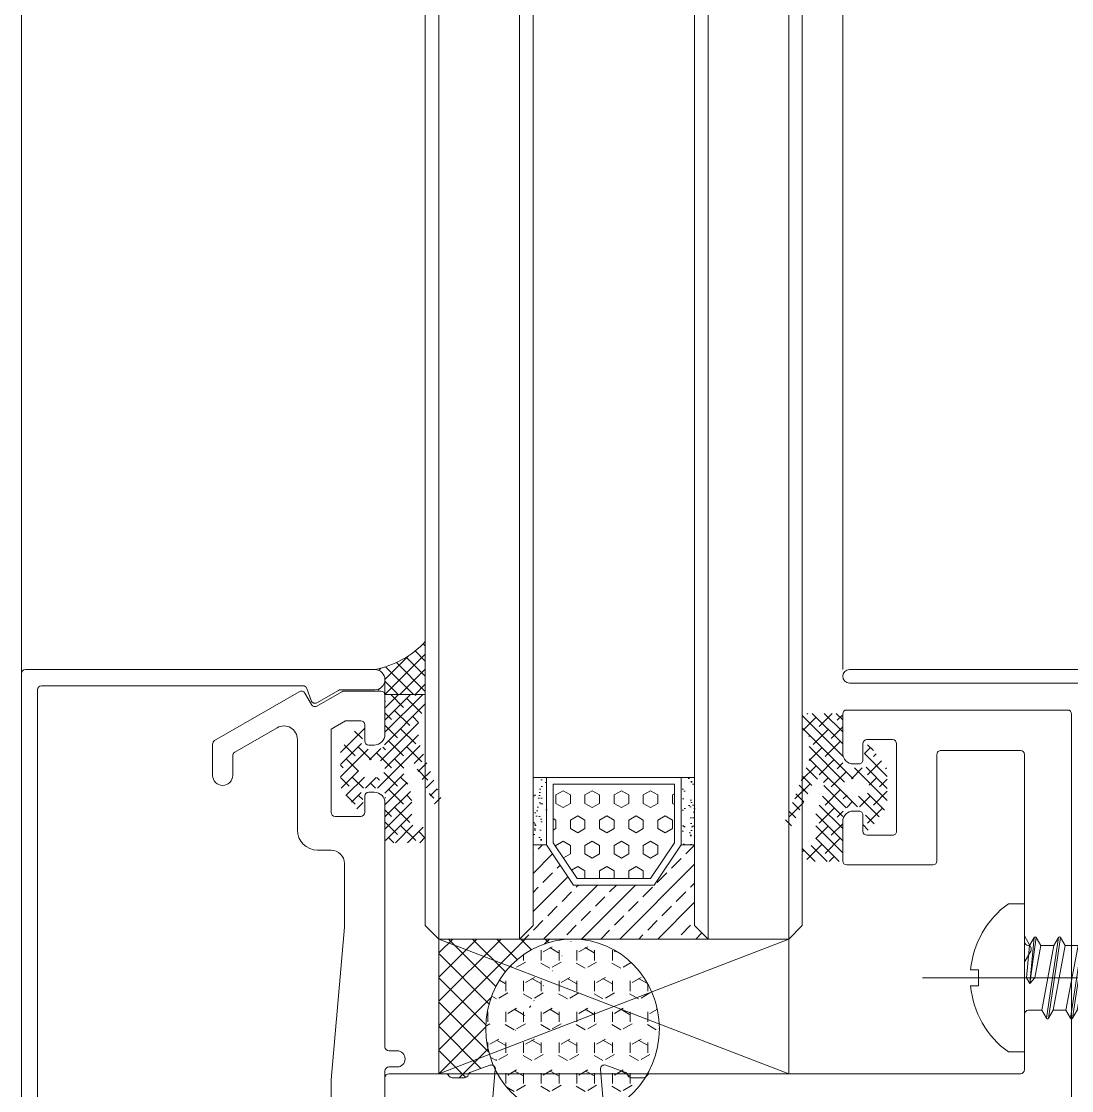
# Model space of a CAD drawing. Extents: x -280168 to 205214, y -148835 to -64913.
# Drawn here: x 51558.2 to 51636.2, y -81602.3 to -81522.9 of the extents above; entities that cross this region are included whole.
import ezdxf

# ---------------------------------------------------------------- set-up
doc = ezdxf.new("R2010")
doc.units = 0
doc.header["$LTSCALE"] = 1000
doc.header["$MEASUREMENT"] = 0
doc.linetypes.add('CENTER', pattern=[50.800000000000004, 31.75, -6.35, 6.35, -6.35])
doc.linetypes.add('DASHED', pattern=[19.049999999999997, 12.7, -6.35])
for name, color, linetype, lineweight in [('GL1_glass', 122, 'Continuous', 13), ('GL2_hidden', 140, 'DASHED', 13), ('PJ1_accessories', 4, 'Continuous', 13), ('XC1_alum.extrusion', 3, 'Continuous', 20), ('螺钉线层', 4, 'Continuous', 9)]:
    doc.layers.add(name, color=color, linetype=linetype, lineweight=lineweight)

# ---------------------------------------------------------------- blocks, each defined once
blk = doc.blocks.new('PT-C-PTZGLSI-ST5.5LST')
at = {"layer": '螺钉线层'}
for p, q in [((-1.200000000000273, 5.499999999999773), (-2.273736754432321e-13, 5.499999999999773)), ((-2.273736754432321e-13, 5.499999999999773), (2.273736754432321e-13, -5.499999999999773)), ((-3.999999999999773, 0.5899999999996908), (-3.425020350683099, 0.5899999999999181)), ((-3.425020350683099, 0.5899999999999181), (-3.425020350683326, -0.5899999999999181)), ((-3.425020350683326, -0.5899999999999181), (-3.999999999999773, -0.5900000000001455)), ((-1.200000000000273, -5.499999999999773), (2.273736754432321e-13, -5.499999999999773))]:
    blk.add_line(p, q, dxfattribs=at)
for centre, radius, start, end in [((2.793114455093246, -0.03050315157952355), 6.821394883827407, 125.8299052604258, 174.7809172056982), ((2.793114455092791, 0.03050315157975092), 6.82139488382751, 185.2190827943148, 234.1700947395742)]:
    blk.add_arc(centre, radius, start, end, dxfattribs=at)
blk = doc.blocks.new('PT-C-PTZGLSI-ST5.5LW')
at = {"layer": '螺钉线层'}
for p, q in [((-1.405218154287923, 2.400000000000546), (-0.4500000000002728, 2.400000000000546)), ((-0.1026090771724739, 3.00169872976312), (-0.4500000000002728, 2.400000000000546)), ((0.4499999999998181, -2.400000000000318), (-0.4499999999993634, 2.400000000000546)), ((0.04739092133922895, 3.00169872976312), (0.3947818457113499, 2.400000000000773)), ((0.3947818457113499, 2.400000000000773), (1.294781845711896, -2.400000000000318)), ((-0.5052181542882863, -2.400000000000318), (0.4499999999993634, -2.400000000000318)), ((0.7973909228271623, -3.001698729762893), (0.4499999999998181, -2.400000000000318)), ((0.9473909213388652, -3.001698729762893), (1.294781845711896, -2.400000000000546))]:
    blk.add_line(p, q, dxfattribs=at)
at = {"layer": '螺钉线层', "color": 6, "linetype": 'Continuous'}
for p, q in [((-0.1026090771724739, 3.00169872976312), (0.7973909228271623, -3.001698729762893)), ((0.9473909213388652, -3.001698729762893), (0.04739092133922895, 3.00169872976312))]:
    blk.add_line(p, q, dxfattribs=at)
at = {"layer": '螺钉线层'}
for centre, start, end in [((-0.02760907717265582, 2.958397459670095), 29.99999994500553, 150.0000000549945), ((0.8723909228269804, -2.958397459669868), 209.9999999450055, 330.0000000549945)]:
    blk.add_arc(centre, 0.0866025403304984, start, end, dxfattribs=at)
blk = doc.blocks.new('PT-C-PTZZZGLD-ST5.5LWW')
at = {"layer": '螺钉线层'}
for p, q in [((-9.077609077118268, 2.400000000001228), (-8.122390922830618, 2.400000000001228)), ((-7.775000000002819, 3.001698729763802), (-8.122390922830618, 2.400000000001228)), ((-7.781195788371406, 0.5802926162211861), (-8.122390922830618, 2.400000000001228)), ((-7.625000001491117, 3.001698729763802), (-7.277609077118996, 2.400000000001455)), ((-7.277609077118996, 2.400000000001455), (-7.025729293534823, 1.056641154221779)), ((-6.322390922830891, 2.400000000001455), (-7.277609077118996, 2.400000000001455)), ((-5.975000000003092, 3.00169872976403), (-6.322390922830891, 2.400000000001455)), ((-6.030801689203145, 0.8448574206547619), (-6.322390922829982, 2.400000000001455)), ((-5.825000001491389, 3.00169872976403), (-5.477609077119268, 2.400000000001683)), ((-2.400000000001, 2.400000000001), (-5.477609077118814, 2.400000000001228)), ((-5.477609077119268, 2.400000000001683), (-5.192368380412063, 0.8787162842290854)), ((0, 0), (-2.400000000001, 2.400000000001)), ((-5.659590567578562, 0.7658401364453766), (-7.245213808028893, 1.10336138767093)), ((-5.467568495482283, 0.779076674898306), (-5.192368380412063, 0.8787162842293128)), ((-0.6600000000030377, 1.13686837721616e-12), (-5.192368380411608, 0.8787162842293128)), ((-7.384953796006357, -1.532998009728544), (-7.781195788371406, 0.5802926162211861)), ((-2.728484105318785e-12, 1.13686837721616e-12), (-2.400000000004184, -2.399999999999409)), ((-7.384953796006357, -1.532998009728544), (-7.222390922830982, -2.399999999999864)), ((-6.759958729222944, -1.861309906001679), (-5.618481218049055, -1.354185092160378)), ((-5.4223909228308, -2.399999999999409), (-5.61848121805042, -1.354185092160833)), ((-6.500247595126893, -1.745927903954453), (-6.37760907711845, -2.399999999999636)), ((-8.177609077118632, -2.399999999999636), (-7.222390922830982, -2.399999999999636)), ((-6.875000000003183, -3.001698729762211), (-7.222390922830527, -2.399999999999636)), ((-6.72500000149148, -3.001698729762211), (-6.37760907711845, -2.399999999999864)), ((-6.377609077118905, -2.399999999999409), (-5.422390922831255, -2.399999999999409)), ((-2.400000000004184, -2.399999999999409), (-5.775557948085407, -2.399999999999409))]:
    blk.add_line(p, q, dxfattribs=at)
at = {"layer": '螺钉线层', "color": 6, "linetype": 'Continuous'}
for p, q in [((-7.775000000002819, 3.001698729763802), (-7.488074458690789, 1.087778656669343)), ((-7.341887387042334, 1.113212562718218), (-7.625000001491117, 3.001698729763802)), ((-5.975000000003092, 3.00169872976403), (-5.639255640594911, 0.7621355805156327)), ((-5.490675476960405, 0.7716065061770223), (-5.825000001491389, 3.00169872976403)), ((-7.041808884483544, -1.889009803855288), (-6.875000000003183, -3.001698729762211)), ((-6.72500000149148, -3.001698729762211), (-6.890603995454967, -1.897046955707765))]:
    blk.add_line(p, q, dxfattribs=at)
at = {"layer": '螺钉线层'}
for centre, radius, start, end in [((-7.700000000003001, 2.958397459670778), 0.0866025403304984, 29.99999994500553, 150.0000000549945), ((-5.900000000003274, 2.958397459671005), 0.0866025403304984, 29.99999994500553, 150.0000000549945), ((0.1251724137923702, 2.400000000001), 2.52517241379369, 180, 251.8842237427178), ((-7.338903304250834, 0.663222456993708), 0.45, 77.98317710944669, 190.6196552761552), ((-5.586720959406193, 1.108170415860968), 0.35, 257.9831771094467, 289.9034160734104), ((-6.942661311885786, -1.450068168956022), 0.45, 190.6196552761552, 293.9541673023247), ((-6.800000000003365, -2.958397459669186), 0.0866025403304984, 209.9999999450055, 330.0000000549945)]:
    blk.add_arc(centre, radius, start, end, dxfattribs=at)
blk = doc.blocks.new('ST5.5x22自攻自钻')
at = {"layer": '螺钉线层'}
for p, q in [((-8.317814394898505, 4.502466129012646), (-8.340205317789696, 4.502466129012646)), ((-8.500400737180371, 2.1024661290121), (-8.246584084110054, 2.525605981673607)), ((-8.246584084110054, 2.525605981673607), (-7.867814394899597, 2.102466129013237)), ((-8.262596240610947, -0.2975338709879907), (-8.500400737180371, 2.1024661290121)), ((-7.867814394899597, 2.102466129013692), (-7.417814394898869, -0.2975338709879907)), ((-8.262596240610947, -0.2975338709879907), (-8.340205317789696, -0.2975338709879907)), ((-7.915205317783602, -0.8992326007505653), (-8.262596240610947, -0.2975338709879907)), ((-7.765205319271899, -0.8992326007505653), (-7.417814394898869, -0.297533870988218))]:
    blk.add_line(p, q, dxfattribs=at)
at = {"layer": '螺钉线层', "color": 6, "linetype": 'Continuous'}
for p, q in [((-8.246584084110054, 2.525605981673607), (-7.915205317783602, -0.8992326007505653)), ((-7.765205319271899, -0.8992326007505653), (-8.246584084110054, 2.525605981673607))]:
    blk.add_line(p, q, dxfattribs=at)
at = {"layer": '螺钉线层', "color": 46, "linetype": 'CENTER'}
blk.add_line((-16.21191307588288, 2.102466129012782), (15.59335668953554, 2.102466129012328), dxfattribs=at)
at = {"layer": '螺钉线层'}
for centre, radius, start, end in [((-8.340205317789696, 4.802466129012601), 0.3, 180, 270), ((-8.340205317789696, -0.5975338709888547), 0.3, 90, 180), ((-7.840205317783784, -0.8559313306575405), 0.0866025403304984, 209.9999999450055, 330.0000000549945)]:
    blk.add_arc(centre, radius, start, end, dxfattribs=at)
for name, p in [('PT-C-PTZGLSI-ST5.5LST', (-8.640205317790333, 2.102466129012555)), ('PT-C-PTZGLSI-ST5.5LW', (-6.912596240611038, 2.1024661290121)), ('PT-C-PTZGLSI-ST5.5LW', (-5.112596240610856, 2.102466129011873)), ('PT-C-PTZGLSI-ST5.5LW', (-3.312596240611128, 2.1024661290121)), ('PT-C-PTZGLSI-ST5.5LW', (-1.512596240610947, 2.1024661290121)), ('PT-C-PTZGLSI-ST5.5LW', (0.2874037593883259, 2.102466129012328)), ('PT-C-PTZGLSI-ST5.5LW', (2.087403759388508, 2.102466129012328)), ('PT-C-PTZGLSI-ST5.5LW', (3.887403759388235, 2.102466129012555)), ('PT-C-PTZZZGLD-ST5.5LWW', (13.35979468221558, 2.10246612901301))]:
    blk.add_blockref(name, p, dxfattribs=at)

msp = doc.modelspace()

# ---------------------------------------------------------------- hatches: boundary and pattern name
at = {"layer": 'PJ1_accessories'}
h = msp.add_hatch(dxfattribs=at)
h.set_pattern_fill('ANSI37', color=252, scale=0.5, angle=90, style=0)
h.set_pattern_definition([(225, (-274346.529663741, 824954.7263686394), (-0.5612660075668221, 0.561266007566822), []), (135, (-274346.529663741, 824954.7263686394), (0.561266007566822, 0.5612660075668221), [])])
h.paths.add_polyline_path([(51585.200022538, -81572.87806562934), (51588.20002253824, -81572.87806563039), (51588.200022538, -81568.94677897316, -0.167695388434465), (51584.19371948338, -81571.07321901986, -1.191571564204412), (51584.45002253765, -81572.52806563047), (51585.200022538, -81572.59806563047)])
h = msp.add_hatch(dxfattribs=at)
h.set_pattern_fill('ANSI38', color=256, scale=0.4, angle=270, style=0)
h.set_pattern_definition([(44.99999999999999, (53769.01779401656, -90325.3274279901), (0.4490128060534577, -0.4490128060534577), []), (315, (53769.01779401656, -90325.3274279901), (0.4490128060534576, -1.347038418160373), [1.5875, -0.9525000000000001])])
edge = h.paths.add_edge_path(flags=16)
edge.add_arc((51583.86065277025, -81578.37784618273), 0.6499999999941792, 90, 270, ccw=False)
edge.add_line((51583.86065277025, -81577.72784618271), (51584.54976728842, -81577.72784618271))
edge.add_arc((51584.54976728842, -81578.37784618273), 0.6499999999941792, -90, 90, ccw=False)
edge.add_line((51584.54976728842, -81579.02784618275), (51583.86065277025, -81579.02784618275))
edge = h.paths.add_edge_path()
edge.add_arc((51589.200022538, -81580.97784618271), 0.2999999999961926, 206.6153265870238, 381.6153265872714)
edge.add_line((51589.47892593183, -81580.86733420641), (51587.700022538, -81576.37784618262))
edge.add_line((51587.700022538, -81576.37784618262), (51587.700022538, -81574.70211025147))
edge.add_arc((51588.00002253799, -81574.70211025135), 0.2999999999997213, 135.0000000005528, 180.0000000006948, ccw=False)
edge.add_line((51587.78789050363, -81574.48997821711), (51588.11215457237, -81574.16571414826))
edge.add_arc((51587.90002253802, -81573.95358211402), 0.2999999999983018, 315.0000000005988, 360.0000000010423)
edge.add_line((51588.200022538, -81573.9535821139), (51588.200022538, -81573.17784618266))
edge.add_arc((51587.90002253802, -81573.17784618266), 0.2999999999951797, 1.389603423659499e-09, 90.00000000078165)
edge.add_line((51587.90002253802, -81572.87784618262), (51585.50002253799, -81572.87784618262))
edge.add_arc((51585.50002253799, -81573.17784618266), 0.2999999999942702, 89.99999999904463, 179.9999999989578)
edge.add_line((51585.200022538, -81573.17784618266), (51585.200022538, -81576.42784618266))
edge.add_arc((51584.700022538, -81576.42784618266), 0.5000000000013642, 270.0000000001563, 359.99999999979156, ccw=False)
edge.add_line((51584.700022538, -81576.92784618266), (51583.60105703158, -81576.92784618266))
edge.add_arc((51583.60105703158, -81576.72784618271), 0.1999999999771288, 135.0000000025793, 270.0000000031266, ccw=False)
edge.add_line((51583.45963567535, -81576.58642482647), (51583.61215457237, -81575.71043910313))
edge.add_arc((51583.40002253802, -81575.49830706877), 0.3000000000010796, 314.9999999997544, 494.9999999997544)
edge.add_line((51583.18789050366, -81575.28617503442), (51582.04646914742, -81576.75713550457))
edge.add_arc((51582.40002253802, -81577.11068889516), 0.5000000000025595, 134.9999999999171, 180)
edge.add_line((51581.90002253802, -81577.11068889516), (51581.90002253802, -81579.64500347018))
edge.add_arc((51582.40002253802, -81579.64500347018), 0.5000000000026927, 180, 225.0000000000738)
edge.add_line((51582.04646914742, -81579.99855686078), (51583.18789050366, -81581.46951733093))
edge.add_arc((51583.40002253802, -81581.25738529657), 0.3000000000010796, 225.0000000002456, 405.0000000002456)
edge.add_line((51583.61215457237, -81581.04525326221), (51583.45963567535, -81580.169267539))
edge.add_arc((51583.60105703158, -81580.02784618264), 0.200000000006343, 90.00000000042343, 225.0000000008061, ccw=False)
edge.add_line((51583.60105703158, -81579.82784618268), (51584.700022538, -81579.82784618268))
edge.add_arc((51584.700022538, -81580.32784618268), 0.4999999999995453, 0, 89.99999999963518, ccw=False)
edge.add_line((51585.200022538, -81580.32784618268), (51585.200022538, -81583.57784618268))
edge.add_arc((51585.50002253799, -81583.57784618268), 0.2999999999933607, 180.0000000010422, 270.000000001129)
edge.add_line((51585.50002253799, -81583.87784618262), (51587.90002253802, -81583.87784618262))
edge.add_arc((51587.90002253802, -81583.57784618268), 0.2999999999938154, 269.9999999989578, 359.9999999989578)
edge.add_line((51588.200022538, -81583.57784618268), (51588.200022538, -81582.97784618271))
edge.add_arc((51587.90002253796, -81582.97784618271), 0.3000000000229193, 359.9999999954838, 449.9999999954838)
edge.add_line((51587.90002253802, -81582.67784618266), (51587.50002253799, -81582.67784618266))
edge.add_arc((51587.50002253799, -81582.37784618262), 0.2999999999938154, 180.0000000010422, 270.00000000104217, ccw=False)
edge.add_line((51587.200022538, -81582.37784618262), (51587.200022538, -81580.4307442769))
edge.add_arc((51586.90002253802, -81580.4307442769), 0.2999999999710019, 2.084421038262656e-09, 20.00000000200768)
edge.add_line((51587.18193032422, -81580.32813823392), (51586.61811475175, -81578.77906767983))
edge.add_arc((51586.90002253813, -81578.67646163685), 0.3000000001273165, 179.9999999944416, 199.9999999948236, ccw=False)
edge.add_line((51586.60002253803, -81578.67646163685), (51586.60002253803, -81578.14998753899))
edge.add_arc((51587.00002253799, -81578.14998753899), 0.3999999999998659, 26.61532658918378, 180.0000000005211, ccw=False)
edge.add_line((51587.3576363098, -81577.97078823595), (51588.93181220912, -81581.11224565987))
h = msp.add_hatch(dxfattribs=at)
h.set_pattern_fill('ANSI38', color=256, scale=0.4, angle=90, style=0)
h.set_pattern_definition([(135, (52179.38225105898, -90326.727537714), (-0.4490128060534577, -0.4490128060534576), []), (225, (52179.38225105898, -90326.727537714), (-0.4490128060534578, -1.347038418160373), [1.5875, -0.9525000000000001])])
edge = h.paths.add_edge_path(flags=16)
edge.add_arc((51620.53939230576, -81579.77795590664), 0.6499999999941792, -90, 90, ccw=False)
edge.add_line((51620.53939230576, -81580.42795590666), (51619.85027778758, -81580.42795590666))
edge.add_arc((51619.85027778758, -81579.77795590664), 0.6499999999941792, 90, 270, ccw=False)
edge.add_line((51619.85027778758, -81579.12795590662), (51620.53939230576, -81579.12795590662))
edge = h.paths.add_edge_path()
edge.add_arc((51615.200022538, -81582.37795590662), 0.2999999999961926, 158.3846734127286, 333.3846734129762)
edge.add_line((51615.46823286689, -81582.51235538378), (51617.04240876615, -81579.37089795986))
edge.add_arc((51617.40002253802, -81579.5500972629), 0.3999999999998659, -5.210836206970271e-10, 153.3846734108162, ccw=False)
edge.add_line((51617.80002253798, -81579.5500972629), (51617.80002253798, -81580.07657136075))
edge.add_arc((51617.50002253788, -81580.07657136075), 0.3000000001273165, -19.99999999482361, 5.558376869885251e-09, ccw=False)
edge.add_line((51617.78193032426, -81580.17917740374), (51617.21811475178, -81581.72824795783))
edge.add_arc((51617.50002253799, -81581.83085400081), 0.2999999999710019, 159.9999999979923, 179.9999999979156)
edge.add_line((51617.200022538, -81581.83085400081), (51617.200022538, -81583.77795590652))
edge.add_arc((51616.90002253802, -81583.77795590652), 0.2999999999938154, 269.9999999989578, 359.9999999989578, ccw=False)
edge.add_line((51616.90002253802, -81584.07795590657), (51616.50002253799, -81584.07795590657))
edge.add_arc((51616.50002253805, -81584.37795590662), 0.3000000000229193, 90.00000000451622, 180.0000000045162)
edge.add_line((51616.200022538, -81584.37795590662), (51616.200022538, -81584.9779559066))
edge.add_arc((51616.50002253799, -81584.9779559066), 0.2999999999938154, 180.0000000010422, 270.0000000010422)
edge.add_line((51616.50002253799, -81585.27795590652), (51618.90002253802, -81585.27795590652))
edge.add_arc((51618.90002253802, -81584.9779559066), 0.2999999999933607, 269.999999998871, 359.9999999989578)
edge.add_line((51619.200022538, -81584.9779559066), (51619.200022538, -81581.7279559066))
edge.add_arc((51619.700022538, -81581.7279559066), 0.4999999999995453, 90.00000000036482, 180, ccw=False)
edge.add_line((51619.700022538, -81581.2279559066), (51620.79898804442, -81581.2279559066))
edge.add_arc((51620.79898804442, -81581.42795590655), 0.200000000006343, -45.00000000080598, 89.99999999957657, ccw=False)
edge.add_line((51620.94040940066, -81581.5693772629), (51620.78789050363, -81582.44536298612))
edge.add_arc((51621.00002253799, -81582.65749502048), 0.3000000000010796, 134.9999999997544, 314.9999999997544)
edge.add_line((51621.21215457235, -81582.86962705484), (51622.35357592859, -81581.39866658469))
edge.add_arc((51622.00002253799, -81581.0451131941), 0.5000000000026926, 314.9999999999263, 360)
edge.add_line((51622.50002253799, -81581.0451131941), (51622.50002253799, -81578.51079861907))
edge.add_arc((51622.00002253799, -81578.51079861907), 0.5000000000025595, 0, 45.00000000008289)
edge.add_line((51622.35357592859, -81578.15724522847), (51621.21215457235, -81576.68628475833))
edge.add_arc((51621.00002253799, -81576.89841679268), 0.3000000000010796, 45.00000000024564, 225.0000000002456)
edge.add_line((51620.78789050363, -81577.11054882704), (51620.94040940066, -81577.98653455038))
edge.add_arc((51620.79898804442, -81578.12795590662), 0.1999999999771288, -90.00000000312662, 44.99999999742067, ccw=False)
edge.add_line((51620.79898804442, -81578.32795590657), (51619.700022538, -81578.32795590657))
edge.add_arc((51619.700022538, -81577.82795590657), 0.5000000000013642, 180.0000000002084, 269.9999999998437, ccw=False)
edge.add_line((51619.200022538, -81577.82795590657), (51619.200022538, -81574.57795590657))
edge.add_arc((51618.90002253802, -81574.57795590657), 0.2999999999942702, 1.042204158021965e-09, 90.00000000095535)
edge.add_line((51618.90002253802, -81574.27795590652), (51616.50002253799, -81574.27795590652))
edge.add_arc((51616.50002253799, -81574.57795590657), 0.2999999999951797, 89.99999999921835, 179.9999999986104)
edge.add_line((51616.200022538, -81574.57795590657), (51616.200022538, -81575.35369183781))
edge.add_arc((51616.50002253799, -81575.35369183792), 0.2999999999983019, 179.9999999989577, 224.9999999994012)
edge.add_line((51616.28789050363, -81575.56582387217), (51616.61215457237, -81575.89008794102))
edge.add_arc((51616.40002253802, -81576.10221997526), 0.2999999999997213, -6.947971087356564e-10, 44.99999999944731, ccw=False)
edge.add_line((51616.700022538, -81576.10221997538), (51616.700022538, -81577.77795590652))
edge.add_line((51616.700022538, -81577.77795590652), (51614.92111914417, -81582.26744393032))
h = msp.add_hatch(dxfattribs=at)
h.set_pattern_fill('AR-SAND', color=256, scale=0.5, angle=90, style=0)
h.set_pattern_definition([(232.5, (57465.21562511642, -68903.45685340132), (-0.9634118845065793, 0.03149667905480414), [0, -0.7599999999999999, 0, -0.8499999999999999, 0, -0.8124999999999999]), (262.5, (57465.21562511642, -68903.45685340132), (-1.41107303261487, -0.8848883526338635), [0, -0.4099999999999999, 0, -0.6849999999999999, 0, -0.2625]), (302.5, (57465.21562511642, -68902.84185340133), (-0.002829526768482344, -1.557070930875748), [0, -0.2499999999999998, 0, -0.8999999999999991, 0, -1.174999999999998]), (312.5, (57465.21562511642, -68902.84185340133), (-0.4388377824671247, -1.503063302286147), [0, -0.125, 0, -0.5899999999999999, 0, -0.6749999999999999])])
h.paths.add_polyline_path([(51607.200022538, -81584.02795590652), (51608.200022538, -81584.02795590652), (51608.200022538, -81579.02795590652), (51607.200022538, -81579.02795590652)])
h.paths.add_polyline_path([(51597.200022538, -81579.02795590652), (51596.200022538, -81579.02795590652), (51596.200022538, -81584.02795590652), (51597.200022538, -81584.02795590652)])
h = msp.add_hatch(dxfattribs=at)
h.set_pattern_fill('HEX', color=256, scale=5, angle=90, style=0)
h.set_pattern_definition([(270, (57465.21562511642, -68903.45685340132), (-1.082531755, 6.628595243680583e-17), [0.625, -1.25]), (150, (57465.21562511642, -68903.45685340132), (0.5412658775, 0.9375000002333521), [0.6249999999999992, -1.249999999999998]), (210, (57465.21562511642, -68904.08185340132), (-0.5412658775000001, 0.937500000233352), [0.6249999999999996, -1.249999999999999])])
h.paths.add_polyline_path([(51604.93243065877, -81586.52795590652), (51606.700022538, -81583.87656808767), (51606.700022538, -81579.52795590652), (51597.700022538, -81579.52795590652), (51597.700022538, -81583.87656808767), (51599.46761441724, -81586.52795590652)])
h = msp.add_hatch(dxfattribs=at)
h.set_pattern_fill('ANSI33', color=256, scale=8, angle=90, style=0)
h.set_pattern_definition([(225, (57465.21562511642, -68903.45685340132), (-1.414213562373095, 1.414213562373095), []), (225, (57465.21562511642, -68904.87106696126), (-1.414213562373095, 1.414213562373095), [1, -0.5])])
h.paths.add_polyline_path([(51609.200022538, -81591.02795590652), (51608.200022538, -81590.02795590652), (51608.200022538, -81584.02795590652), (51607.200022538, -81584.02795590652), (51605.200022538, -81587.02795590652), (51599.200022538, -81587.02795590652), (51597.200022538, -81584.02795590652), (51596.200022538, -81584.02795590652), (51596.200022538, -81590.02795590652), (51595.200022538, -81591.02795590652)])
h = msp.add_hatch(dxfattribs=at)
h.set_pattern_fill('ANSI37', color=256, scale=0.8, angle=90, style=0)
h.set_pattern_definition([(135, (-274346.5296637411, -988176.7822804523), (-0.8980256121069154, -0.8980256121069152), []), (225, (-274346.5296637411, -988176.7822804523), (0.8980256121069152, -0.8980256121069154), [])])
edge = h.paths.add_edge_path()
edge.add_line((51591.57332057254, -81600.91448637046), (51592.99741649457, -81600.39615784405))
edge.add_arc((51593.10002253768, -81600.67806563032), 0.3000000000153858, 55.21895072809838, 110.00000000650749, ccw=False)
edge.add_ellipse((51599.13963878171, -81597.68224461464), major_axis=(-4.074442310564336e-16, 6.654069260461255), ratio=0.9684793322198909, start_angle=0, end_angle=114.4056178847533, ccw=False)
edge.add_line((51599.13963878171, -81591.02817535418), (51589.20002253765, -81591.0281753543))
edge.add_line((51589.20002253765, -81591.0281753543), (51589.20002253765, -81601.0280656303))
edge.add_line((51589.20002253765, -81601.0280656303), (51589.68040729511, -81601.0280656303))
edge.add_arc((51589.68040729505, -81601.32806563057), 0.3000000002765374, 30.000000051117183, 90, ccw=False)
edge.add_arc((51590.20002253789, -81601.02806562971), 0.3000000005995286, 210.0000000425801, 270)
edge.add_line((51590.20002253789, -81601.32806563034), (51591.10002253762, -81601.32806563034))
edge.add_arc((51591.10002253768, -81601.02806563041), 0.2999999999526001, -90, -16.29288651515843)
edge.add_arc((51591.67592661529, -81601.19639415626), 0.2999999995603474, 109.9999999951394, 163.7071134874695, ccw=False)
h = msp.add_hatch(dxfattribs=at)
h.set_pattern_fill('HEX', color=256, scale=0.8, angle=90, style=0)
h.set_pattern_definition([(90, (-274346.5296637411, -988176.7822804523), (-1.3198224, 8.081581388014889e-17), [0.762, -1.524]), (210, (-274346.5296637411, -988176.7822804523), (0.6599111999999997, -1.142999726883747), [0.7619999999999996, -1.523999999999999]), (150, (-274346.5296637411, -988176.0202804522), (-0.6599112000000004, -1.142999726883747), [0.762, -1.524])])
edge = h.paths.add_edge_path()
edge.add_ellipse((51599.13963878206, -81597.68224461464), major_axis=(-4.074442310564336e-16, 6.654069260461255), ratio=0.9684793322198909, start_angle=0, end_angle=360)

# ---------------------------------------------------------------- linework, layer by layer
at = {"layer": 'GL1_glass'}
for points in [[(51588.20002253714, -80297.99108064125), (51588.200022538, -81590.02795590652), (51589.200022538, -81591.02795590652), (51595.200022538, -81591.02795590652), (51596.200022538, -81590.02795590652), (51596.20002253714, -80297.99108064125)], [(51608.20002253714, -80297.99108064125), (51608.200022538, -81590.02795590652), (51609.200022538, -81591.02795590652), (51615.200022538, -81591.02795590652), (51616.200022538, -81590.02795590652), (51616.20002253714, -80297.99108064125)]]:
    msp.add_lwpolyline(points, dxfattribs=at)
at = {"layer": 'GL2_hidden'}
for p, q in [((51589.200022538, -81591.02795590652), (51589.20002253714, -80297.99108064125)), ((51595.200022538, -81591.02795590652), (51595.20002253714, -80297.99108064125)), ((51609.200022538, -81591.02795590652), (51609.20002253714, -80297.99108064125)), ((51615.200022538, -81591.02795590652), (51615.20002253714, -80297.99108064125))]:
    msp.add_line(p, q, dxfattribs=at)
at = {"layer": 'PJ1_accessories'}
for p, q in [((51597.200022538, -81579.02795590652), (51596.200022538, -81579.02795590652)), ((51607.200022538, -81579.02795590652), (51608.200022538, -81579.02795590652)), ((51597.200022538, -81584.02795590652), (51596.200022538, -81584.02795590652)), ((51607.200022538, -81584.02795590652), (51608.200022538, -81584.02795590652)), ((51609.200022538, -81591.02795590652), (51595.200022538, -81591.02795590652))]:
    msp.add_line(p, q, dxfattribs=at)
at = {"layer": 'PJ1_accessories', "color": 252}
msp.add_lwpolyline([(51584.450022538, -81571.0280656303, 0.1580874910999933), (51588.200022538, -81568.94677897316), (51588.20002253824, -81572.87806563039), (51585.200022538, -81572.87806562934), (51585.200022538, -81571.7780656303, 0.4142135623049005), (51584.450022538, -81571.0280656303, 3.880528087043826e-11)], format="xyb", dxfattribs=at)
at = {"layer": 'PJ1_accessories'}
for points in [[(51597.200022538, -81579.02795590652), (51607.200022538, -81579.02795590652), (51607.200022538, -81584.02795590652), (51605.200022538, -81587.02795590652), (51599.200022538, -81587.02795590652), (51597.200022538, -81584.02795590652)], [(51597.700022538, -81579.52795590652), (51606.700022538, -81579.52795590652), (51606.700022538, -81583.87656808767), (51604.93243065877, -81586.52795590652), (51599.46761441724, -81586.52795590652), (51597.700022538, -81583.87656808767)]]:
    msp.add_lwpolyline(points, close=True, dxfattribs=at)
for points in [[(51608.200022538, -81579.02795590652), (51608.200022538, -81590.02795590652)], [(51599.13963878206, -81591.02817535418), (51589.200022538, -81591.0281753543), (51589.200022538, -81601.0280656303), (51589.68040729528, -81601.0280656303)]]:
    msp.add_lwpolyline(points, dxfattribs=at)
at = {"layer": 'PJ1_accessories', "color": 1}
msp.add_lwpolyline([(51615.2010465919, -81591.02773645875), (51589.200022538, -81591.02773645875), (51589.200022538, -81601.02784618264), (51615.2010465919, -81601.02784618264), (51615.2010465919, -81591.02773645875), (51589.200022538, -81601.02784618264), (51615.2010465919, -81601.02784618264), (51589.200022538, -81591.02773645875)], dxfattribs=at)
at = {"layer": 'PJ1_accessories'}
msp.add_lwpolyline([(51589.6804072954, -81601.0280656303, -0.2679491923081102), (51589.94021491664, -81601.17806563032, 0.2679491921309641), (51590.20002253824, -81601.32806563034), (51591.10002253791, -81601.32806563034, 0.333174895007723), (51591.38797457695, -81601.11222989339, -0.2387275559286788), (51591.57332057301, -81600.91448637034), (51592.99741649492, -81600.39615784405, -0.2436861228084736), (51593.27115511968, -81600.43166425155, 1.912053350249149)], format="xyb", dxfattribs=at)
msp.add_ellipse((51599.13963878206, -81597.68224461464), major_axis=(-4.074442310564336e-16, 6.654069260461255), ratio=0.9684793322198909, dxfattribs=at)
at = {"layer": 'XC1_alum.extrusion', "color": 76}
msp.add_line((51558.20002253813, -71690.7278461827), (51558.200022538, -81571.3278461828), dxfattribs=at)
at = {"layer": 'XC1_alum.extrusion'}
msp.add_lwpolyline([(51619.20000585919, -81571.02795590652), (51619.20000585919, -78951.02795590652)], dxfattribs=at)
msp.add_lwpolyline([(51559.40002253796, -81649.52784618275), (51559.40002253796, -81572.52784618275, -0.414213562373095), (51559.700022538, -81572.22784618271), (51579.10673671046, -81572.22784618271, -0.3152987888779598), (51579.38864449672, -81572.42524013977), (51579.71811475167, -81573.3304522257, 0.4663076581566136), (51580.15002253796, -81573.48765380384), (51581.74284286103, -81572.56803856167, -0.1316524975876611), (51581.89284286094, -81572.52784618275), (51584.450022538, -81572.52784618275, 0.9999999999999999), (51584.450022538, -81571.02784618275), (51558.50002253793, -81571.02784618275, 0.414213562373095), (51558.200022538, -81571.3278461828), (51558.200022538, -81650.72784618271, 0.414213562373095), (51558.50002253793, -81651.02784618275), (51584.450022538, -81651.02784618275, 0.9999999999999999), (51584.450022538, -81649.52784618275), (51581.89284286094, -81649.52784618275, -0.1316524975875084), (51581.74284286103, -81649.48765380384), (51580.15002253796, -81648.56803856167, 0.4663076581564264), (51579.71811475167, -81648.72524013981), (51579.38864449672, -81649.63045222574, -0.3152987888778901), (51579.10673671046, -81649.8278461828), (51559.700022538, -81649.8278461828, -0.4142135623730969)], format="xyb", close=True, dxfattribs=at)
at = {"layer": 'XC1_alum.extrusion', "color": 191}
msp.add_lwpolyline([(51652.2000252329, -81575.02795590652, -0.8732718685717618), (51651.21816527545, -81575.1614136956), (51650.91090925845, -81574.05204141868, -0.4957562493968732), (51651.2000252329, -81573.67196674523), (51651.2000252329, -81572.52795590652, 0.4142135623730951), (51650.7000252329, -81572.02795590652), (51619.70000585906, -81572.02795590652, -0.9999999999999998), (51619.70000585906, -81571.02795590652), (51666.7000252329, -81571.02795590652, -0.9999999999999998), (51666.7000252329, -81572.02795590652), (51665.2000252329, -81572.02795590652, 0.4142135623730951), (51664.7000252329, -81572.52795590652), (51664.7000252329, -81573.67196674523, -0.4957562493970037), (51664.98914120735, -81574.05204141868), (51664.68188519024, -81575.1614136956, -0.8732718685715486), (51663.7000252329, -81575.02795590652), (51663.7000252329, -81572.52795590652, 0.4142135623730951), (51663.2000252329, -81572.02795590652), (51652.7000252329, -81572.02795590652, 0.4142135623730951), (51652.2000252329, -81572.52795590652)], format="xyb", close=True, dxfattribs=at)
at = {"layer": 'XC1_alum.extrusion'}
for points in [[(51585.200022538, -81621.22784618271), (51585.200022538, -81600.8278461828, -0.4142135623735391), (51585.50002253793, -81600.52784618275), (51586.10002253791, -81600.52784618275, 0.9999999999999999), (51586.10002253791, -81599.3278461828), (51585.50002253793, -81599.3278461828, -0.414213562373539), (51585.200022538, -81599.02784618275), (51585.200022538, -81580.92784618278, 0.414213562372429), (51584.40002253796, -81580.12784618273), (51584.00002253793, -81580.12784618273, 0.4142135623713193), (51583.700022538, -81580.42784618278), (51583.700022538, -81581.62784618273, -0.4142135623747822), (51583.40002253796, -81581.92784618278), (51581.50002253793, -81581.92784618278, -0.4142135623747819), (51581.200022538, -81581.62784618273), (51581.200022538, -81575.440837098), (51582.26175394775, -81574.82784618268), (51583.40002253796, -81574.82784618268, -0.4142135623747821), (51583.700022538, -81575.12784618273), (51583.700022538, -81576.32784618268, 0.4142135623713189), (51584.00002253793, -81576.62784618273), (51584.40002253796, -81576.62784618273, 0.4142135623724291), (51585.200022538, -81575.82784618268), (51585.200022538, -81572.92784618278, 0.4142135623713191), (51584.90002253796, -81572.62784618273), (51582.15265048206, -81572.62784618273, 0.1316524975847326), (51582.00265048216, -81572.66803856165), (51580.15002253796, -81573.73765380384, -0.4142135623720553), (51579.7402149168, -81573.62784618273), (51579.24946718807, -81572.77784618275, 0.4142135623698917), (51578.8396595668, -81572.66803856165), (51572.55002253786, -81576.29936219339, 0.2679491924312769), (51572.40002253796, -81576.55916981451), (51572.40002253796, -81578.87784618273, 0.9999999999999999), (51573.90002253796, -81578.87784618273), (51573.90002253796, -81577.42519521824, -0.2679491924311809), (51574.05002253786, -81577.16538759711), (51577.200022538, -81575.34673424921, -0.5773502691894274), (51578.700022538, -81576.21275965293), (51578.700022538, -81582.92784618278, 0.414213562373095), (51580.200022538, -81584.42784618278), (51581.200022538, -81584.42784618278, -0.414213562373095), (51582.200022538, -81585.42784618278), (51582.200022538, -81590.05413293705, -0.0218200776215823), (51582.19621723604, -81590.14128867985), (51581.20382783985, -81601.48435138288, 0.02182007762248734), (51581.200022538, -81601.57150712569), (51581.200022538, -81610.2793180453, 0.1989123673799366)], [(51636.2000252329, -81647.72795590648), (51636.2000252329, -81574.32795590645, 0.414213562319818), (51635.90002523286, -81574.02795590652), (51619.50002253793, -81574.02795590652, 0.414213562373095), (51619.20002253789, -81574.32795590657), (51619.20002253789, -81577.22795590648, 0.4142135623504523), (51620.00002253793, -81578.02795590652), (51620.40002253796, -81578.02795590652, 0.4142135623873022), (51620.70002253789, -81577.72795590648), (51620.70002253789, -81576.52795590652, -0.4142135623588879), (51621.00002253793, -81576.22795590648), (51622.90002253796, -81576.22795590648, -0.4142135623659914), (51623.20002253789, -81576.52795590652), (51623.200022538, -81583.02795590652, -0.4142135623659915), (51622.90002253796, -81583.32795590645), (51621.00002253805, -81583.32795590645, -0.4142135623588877), (51620.700022538, -81583.02795590652), (51620.700022538, -81581.82795590645, 0.4142135623837505), (51620.40002253796, -81581.52795590652), (51620.00002253805, -81581.52795590652, 0.4142135623397969), (51619.200022538, -81582.32795590645), (51619.200022538, -81585.22795590648, 0.4142135623801986), (51619.50002253805, -81585.52795590652), (51625.90002253796, -81585.52795590652, 0.4142135623233698), (51626.200022538, -81585.2279559066), (51626.20002253789, -81577.32795590645, -0.4142135623766467), (51626.50002253793, -81577.02795590652), (51632.40002523286, -81577.02795590652, -0.4142135623517842), (51632.7000252329, -81577.32795590657), (51632.7000252329, -81590.75105126324, 0.131652497617997), (51632.7402176117, -81590.90105126338), (51633.1598328541, -81591.62784618262, -0.2679491923617835), (51633.1598328541, -81591.92784618266), (51632.7402176117, -81592.6546411019, 0.1316524976176116), (51632.7000252329, -81592.8046411018), (51632.7000252329, -81600.72784618259, -0.4142135623695433), (51632.40002523297, -81601.02784618264), (51604.91963778021, -81601.02784618264, 0.2679491924313423), (51604.65983015909, -81601.17784618266, -0.2679491924334336), (51604.40002253796, -81601.32784618257), (51603.50002253805, -81601.32784618257, -0.3331748948498609), (51603.21207049889, -81601.11201044574, 0.2387275555381546), (51603.02672450272, -81600.91426692269), (51601.60262858104, -81600.3959383964, 0.5486187866884311), (51601.20116412854, -81600.70399290539), (51601.4081217335, -81603.06952915416, 0.1763269807083058)], [(51585.20002253789, -81603.32784618268), (51585.20002253789, -81601.32784618268, -0.4142135623742049), (51585.50002253782, -81601.02784618264), (51589.68040729563, -81601.02784618264, -0.2679491924292159), (51589.94021491676, -81601.17784618266, 0.2679491924307973), (51590.20002253789, -81601.32784618268), (51591.10002253791, -81601.32784618268, 0.3331748948561937), (51591.38797457695, -81601.11201044574, -0.238727555542327), (51591.57332057301, -81600.91426692269), (51592.99741649492, -81600.3959383964, -0.0874886635253858), (51593.10002253791, -81600.37784618262, -0.414213562373095), (51593.40002253796, -81600.67784618266, -0.02182007762212735), (51593.39888094731, -81600.7039929055), (51593.19192334246, -81603.06952915416, -0.1763269807082659)]]:
    msp.add_lwpolyline(points, format="xyb", dxfattribs=at)

# ---------------------------------------------------------------- block references
at = {"ltscale": 5, "xscale": -1, "rotation": 180}
msp.add_blockref('ST5.5x22自攻自钻', (51641.34023055066, -81591.80959101015), dxfattribs=at)

doc.saveas('drawing.dxf')
